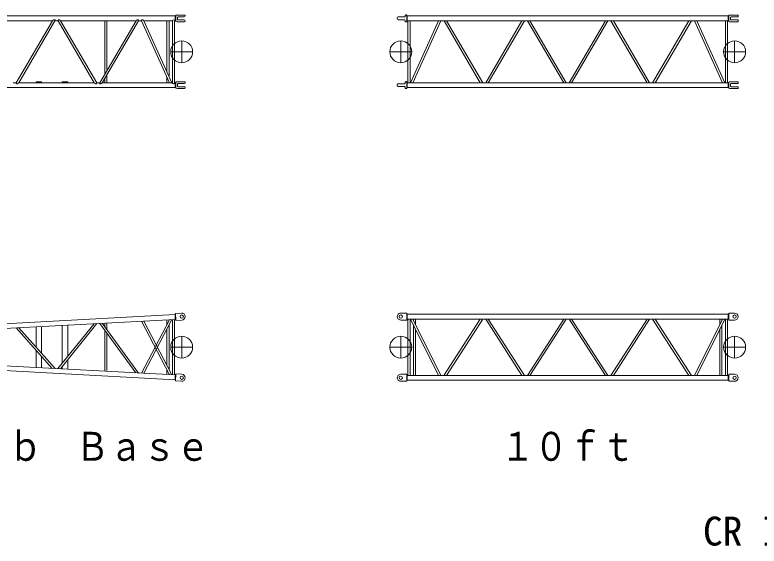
# Model space of a CAD drawing. Units: millimetres on the paper. Extents: x -420 to 420, y -297 to 297.
# Drawn here: x 53.7 to 167, y 18.7 to 99.5 of the extents above; entities that cross this region are included whole.
import ezdxf
from ezdxf.enums import TextEntityAlignment as Align

# ---------------------------------------------------------------- set-up
doc = ezdxf.new("R2010")
doc.units = ezdxf.units.MM
doc.linetypes.add('CHAIN1', pattern=[8, 5, -1, 1, -1])
doc.layers.add('0-0_0', color=7, linetype='Continuous', lineweight=18)
doc.styles.add('ＭＳ ゴシック', font='')
doc.styles.get('ＭＳ ゴシック').set_extended_font_data('MS Gothic')

msp = doc.modelspace()

# ---------------------------------------------------------------- linework, layer by layer
at = {"layer": '0-0_0'}
for p, q in [((32.267, 99.351), (78.098, 99.351)), ((47.999, 98.609), (59.447, 98.609)), ((59.447, 98.609), (53.93, 89.191)), ((59.816, 98.609), (54.299, 89.191)), ((59.816, 98.609), (60.28, 98.609)), ((65.797, 89.191), (60.28, 98.609)), ((60.649, 98.609), (72.147, 98.609)), ((66.166, 89.191), (60.649, 98.609)), ((66.63, 89.191), (72.147, 98.609)), ((66.999, 89.191), (72.516, 98.609)), ((67.406, 98.528), (67.406, 90.659)), ((67.724, 98.528), (67.724, 91.198)), ((72.516, 98.609), (72.99, 98.609)), ((77.257, 89.191), (72.99, 98.609)), ((73.34, 98.609), (77.689, 98.609)), ((77.606, 89.191), (73.34, 98.609)), ((77.174, 98.527), (77.174, 90.22)), ((77.689, 98.609), (77.689, 89.191)), ((78.007, 98.609), (78.098, 98.609)), ((78.007, 98.609), (78.007, 89.191)), ((78.098, 99.351), (78.098, 98.609)), ((78.098, 99.293), (78.198, 99.293)), ((78.098, 98.668), (78.198, 98.668)), ((78.198, 99.38), (78.198, 98.58)), ((78.465, 99.484), (78.273, 99.463)), ((78.465, 99.484), (79.548, 99.484)), ((78.465, 99.118), (78.465, 98.843)), ((78.565, 99.218), (79.498, 99.218)), ((78.565, 98.743), (79.498, 98.743)), ((79.632, 99.401), (79.632, 99.351)), ((79.632, 98.609), (79.632, 98.559)), ((111.898, 98.897), (111.898, 99.063)), ((112.032, 99.197), (112.981, 99.197)), ((112.032, 98.763), (112.981, 98.763)), ((113.109, 99.445), (113.079, 99.279)), ((113.109, 98.516), (113.079, 98.681)), ((113.191, 99.513), (113.248, 99.513)), ((113.332, 98.53), (113.332, 99.43)), ((113.415, 99.293), (113.432, 99.293)), ((113.415, 98.668), (113.432, 98.668)), ((113.432, 99.351), (162.232, 99.351)), ((113.432, 98.609), (113.432, 99.351)), ((113.432, 98.609), (162.232, 98.609)), ((113.522, 98.609), (113.522, 89.191)), ((113.841, 98.609), (113.841, 89.191)), ((113.924, 89.191), (118.19, 98.609)), ((114.273, 89.191), (118.54, 98.609)), ((119.014, 98.609), (124.53, 89.191)), ((119.383, 98.609), (124.899, 89.191)), ((125.364, 89.191), (130.88, 98.609)), ((125.733, 89.191), (131.249, 98.609)), ((131.714, 98.609), (137.23, 89.191)), ((132.083, 98.609), (137.599, 89.191)), ((138.064, 89.191), (143.58, 98.609)), ((138.433, 89.191), (143.949, 98.609)), ((144.414, 98.609), (149.93, 89.191)), ((144.783, 98.609), (150.299, 89.191)), ((150.764, 89.191), (156.28, 98.609)), ((151.133, 89.191), (156.649, 98.609)), ((157.124, 98.609), (161.39, 89.191)), ((157.473, 98.609), (161.74, 89.191)), ((161.822, 98.609), (161.822, 89.191)), ((162.141, 98.609), (162.141, 89.191)), ((162.232, 98.609), (162.232, 99.351)), ((162.232, 99.293), (162.248, 99.293)), ((162.232, 98.668), (162.248, 98.668)), ((162.332, 98.576), (162.332, 99.384)), ((162.432, 99.484), (163.765, 99.484)), ((162.598, 98.843), (162.598, 99.118)), ((162.698, 99.218), (163.765, 99.218)), ((162.698, 98.743), (163.765, 98.743)), ((163.765, 99.218), (163.765, 99.484)), ((163.765, 98.476), (163.765, 98.743)), ((76.856, 98.523), (76.856, 90.931)), ((78.465, 98.476), (78.273, 98.497)), ((78.465, 98.476), (79.548, 98.476)), ((113.191, 98.447), (113.248, 98.447)), ((162.432, 98.476), (163.765, 98.476)), ((67.406, 89.779), (67.406, 89.267)), ((67.724, 90.264), (67.724, 89.267)), ((76.856, 90), (76.856, 89.247)), ((32.267, 88.449), (78.098, 88.449)), ((53.466, 89.191), (53.93, 89.191)), ((54.299, 89.191), (65.797, 89.191)), ((56.932, 89.341), (57.765, 89.341)), ((56.932, 89.341), (56.932, 89.191)), ((57.765, 89.341), (57.765, 89.191)), ((60.932, 89.341), (61.765, 89.341)), ((60.932, 89.341), (60.932, 89.191)), ((61.765, 89.341), (61.765, 89.191)), ((66.166, 89.191), (66.63, 89.191)), ((66.999, 89.191), (77.689, 89.191)), ((77.174, 89.314), (77.174, 89.241)), ((78.007, 89.191), (78.098, 89.191)), ((78.098, 89.191), (78.098, 88.449)), ((78.098, 89.133), (78.198, 89.133)), ((78.098, 88.508), (78.198, 88.508)), ((78.198, 89.22), (78.198, 88.42)), ((78.465, 89.324), (78.273, 89.303)), ((78.465, 88.316), (78.273, 88.337)), ((78.465, 89.324), (79.548, 89.324)), ((78.465, 88.958), (78.465, 88.683)), ((78.565, 89.058), (79.498, 89.058)), ((78.565, 88.583), (79.498, 88.583)), ((79.632, 89.241), (79.632, 89.191)), ((79.632, 88.449), (79.632, 88.399)), ((111.898, 88.903), (111.898, 88.737)), ((112.032, 89.037), (112.981, 89.037)), ((112.032, 88.603), (112.981, 88.603)), ((113.109, 89.285), (113.079, 89.119)), ((113.109, 88.356), (113.079, 88.521)), ((113.191, 89.353), (113.248, 89.353)), ((113.332, 89.27), (113.332, 88.37)), ((113.415, 89.133), (113.432, 89.133)), ((113.415, 88.508), (113.432, 88.508)), ((113.432, 89.191), (113.432, 88.449)), ((113.432, 89.191), (162.232, 89.191)), ((113.432, 88.449), (162.232, 88.449)), ((162.232, 89.191), (162.232, 88.449)), ((162.232, 89.133), (162.248, 89.133)), ((162.232, 88.508), (162.248, 88.508)), ((162.332, 89.224), (162.332, 88.416)), ((162.432, 89.324), (163.765, 89.324)), ((162.598, 88.958), (162.598, 88.683)), ((162.698, 89.058), (163.765, 89.058)), ((162.698, 88.583), (163.765, 88.583)), ((163.765, 89.324), (163.765, 89.058)), ((163.765, 88.583), (163.765, 88.316)), ((78.465, 88.316), (79.548, 88.316)), ((113.191, 88.287), (113.248, 88.287)), ((162.432, 88.316), (163.765, 88.316)), ((78.08, 53.917), (32.264, 51.439)), ((78.12, 53.176), (78.08, 53.917)), ((78.183, 53.864), (78.083, 53.859)), ((78.216, 53.24), (78.117, 53.234)), ((79.069, 54.133), (78.171, 54.084)), ((78.228, 53.019), (78.171, 54.084)), ((112.432, 54.134), (113.332, 54.134)), ((113.332, 54.134), (113.332, 53.067)), ((113.332, 53.913), (113.432, 53.913)), ((113.332, 53.288), (113.432, 53.288)), ((113.432, 53.971), (162.232, 53.971)), ((113.522, 53.23), (113.522, 44.658)), ((113.841, 53.23), (113.841, 44.658)), ((113.92, 53.23), (118.187, 44.658)), ((114.276, 53.23), (118.543, 44.658)), ((114.356, 53.23), (114.356, 53.07)), ((114.674, 53.23), (114.674, 52.43)), ((119.009, 44.658), (124.526, 53.23)), ((119.388, 44.658), (124.904, 53.23)), ((125.359, 53.23), (130.876, 44.658)), ((125.738, 53.23), (131.254, 44.658)), ((137.226, 53.23), (131.709, 44.658)), ((137.604, 53.23), (132.088, 44.658)), ((138.059, 53.23), (143.576, 44.658)), ((138.438, 53.23), (143.954, 44.658)), ((144.409, 44.658), (149.926, 53.23)), ((144.788, 44.658), (150.304, 53.23)), ((150.759, 53.23), (156.276, 44.658)), ((151.138, 53.23), (156.654, 44.658)), ((157.12, 44.658), (161.387, 53.23)), ((157.476, 44.658), (161.743, 53.23)), ((160.989, 53.23), (160.989, 52.43)), ((161.307, 53.23), (161.307, 53.07)), ((161.822, 53.23), (161.822, 44.658)), ((162.141, 53.23), (162.141, 44.658)), ((162.232, 53.971), (162.232, 53.23)), ((162.332, 53.913), (162.232, 53.913)), ((162.332, 53.288), (162.232, 53.288)), ((162.332, 53.067), (162.332, 54.134)), ((163.232, 54.134), (162.332, 54.134)), ((78.12, 53.176), (32.176, 50.691)), ((65.768, 52.508), (60.269, 45.677)), ((66.195, 52.531), (60.661, 45.656)), ((60.932, 52.247), (60.932, 46.5)), ((61.765, 52.292), (61.765, 47.535)), ((66.625, 52.555), (72.126, 45.036)), ((67.005, 52.575), (72.537, 45.013)), ((67.406, 52.518), (67.406, 52.142)), ((67.724, 52.539), (67.724, 51.734)), ((72.99, 44.989), (77.247, 53.129)), ((77.247, 44.759), (72.99, 52.899)), ((73.34, 44.97), (77.616, 53.149)), ((77.616, 44.739), (73.34, 52.918)), ((76.856, 53.108), (76.856, 52.381)), ((77.174, 53.125), (77.174, 52.99)), ((77.174, 52.303), (77.174, 45.585)), ((77.689, 53.153), (77.689, 44.735)), ((78.007, 53.17), (78.007, 44.718)), ((79.127, 53.068), (78.228, 53.019)), ((112.432, 53.067), (113.332, 53.067)), ((114.356, 52.355), (114.356, 44.658)), ((161.307, 52.355), (161.307, 44.658)), ((163.232, 53.067), (162.332, 53.067)), ((59.407, 45.724), (53.911, 51.867)), ((59.856, 45.699), (54.319, 51.889)), ((56.932, 52.03), (56.932, 48.968)), ((57.765, 52.075), (57.765, 48.037)), ((67.406, 51.35), (67.406, 45.398)), ((76.856, 51.694), (76.856, 46.193)), ((114.674, 51.716), (114.674, 44.658)), ((160.989, 51.716), (160.989, 44.658)), ((67.724, 50.929), (67.724, 45.381)), ((56.932, 48.491), (56.932, 45.857)), ((32.176, 47.196), (78.12, 44.711)), ((32.264, 46.449), (78.08, 43.971)), ((57.765, 47.559), (57.765, 45.812)), ((61.765, 47.028), (61.765, 45.596)), ((60.932, 45.992), (60.932, 45.641)), ((76.856, 45.506), (76.856, 44.78)), ((77.174, 44.898), (77.174, 44.763)), ((78.08, 43.971), (78.12, 44.711)), ((78.117, 44.653), (78.216, 44.648)), ((112.432, 44.821), (113.332, 44.821)), ((113.332, 44.821), (113.332, 43.754)), ((113.332, 44.6), (113.432, 44.6)), ((113.432, 44.658), (113.432, 43.916)), ((162.332, 44.6), (162.232, 44.6)), ((162.332, 43.754), (162.332, 44.821)), ((163.232, 44.821), (162.332, 44.821)), ((78.083, 44.029), (78.183, 44.024)), ((78.171, 43.803), (79.069, 43.755)), ((112.432, 43.754), (113.332, 43.754)), ((113.332, 43.975), (113.432, 43.975)), ((113.432, 43.916), (162.232, 43.916)), ((162.332, 43.975), (162.232, 43.975)), ((163.232, 43.754), (162.332, 43.754))]:
    msp.add_line(p, q, dxfattribs=at)
at = {"layer": '0-0_0', "color": 3, "linetype": 'CHAIN1'}
for p, q in [((79.098, 95.567), (79.098, 92.233)), ((112.432, 95.567), (112.432, 92.233)), ((163.232, 95.567), (163.232, 92.233)), ((77.432, 93.9), (80.765, 93.9)), ((110.765, 93.9), (114.098, 93.9)), ((161.565, 93.9), (164.898, 93.9)), ((79.098, 50.611), (79.098, 47.277)), ((112.432, 50.611), (112.432, 47.277)), ((163.232, 50.611), (163.232, 47.277)), ((77.432, 48.944), (80.765, 48.944)), ((110.765, 48.944), (114.098, 48.944)), ((161.565, 48.944), (164.898, 48.944))]:
    msp.add_line(p, q, dxfattribs=at)
at = {"layer": '0-0_0'}
for points in [[(113.432, 53.971), (113.432, 53.23), (162.232, 53.23)], [(78.171, 43.803), (78.228, 44.868), (79.127, 44.82)], [(113.432, 44.658), (162.232, 44.658), (162.232, 43.916)]]:
    msp.add_lwpolyline(points, dxfattribs=at)
for centre, radius in [((79.098, 93.9), 1.667), ((112.432, 93.9), 1.667), ((163.232, 93.9), 1.667), ((79.098, 53.601), 0.258), ((112.432, 53.601), 0.258), ((163.232, 53.601), 0.258), ((79.098, 48.944), 1.667), ((112.432, 48.944), 1.667), ((163.232, 48.944), 1.667), ((79.098, 44.287), 0.258), ((112.432, 44.287), 0.258), ((163.232, 44.287), 0.258)]:
    msp.add_circle(centre, radius, dxfattribs=at)
for centre, radius, start, end in [((59.616, 98.514), 0.193, 139.38764, 150.63764), ((59.635, 98.513), 0.209, 131.23497, 142.48497), ((59.653, 98.516), 0.22, 124.06846, 135.31846), ((59.671, 98.522), 0.226, 117.43765, 128.68765), ((59.687, 98.531), 0.226, 110.97544, 122.22544), ((59.702, 98.543), 0.22, 104.34138, 115.59138), ((59.713, 98.558), 0.209, 97.16786, 108.41786), ((59.722, 98.575), 0.193, 89.00336, 100.25336), ((59.726, 98.593), 0.175, 79.2551, 90.5051), ((59.728, 98.612), 0.156, 67.17419, 78.42419), ((59.725, 98.631), 0.14, 52.0476, 63.2976), ((59.719, 98.649), 0.131, 33.89658, 45.14658), ((59.666, 98.699), 0.175, 329.1177, 340.3677), ((59.71, 98.665), 0.131, 14.3964, 25.6464), ((59.682, 98.691), 0.157, 341.17293, 352.42293), ((59.697, 98.679), 0.141, 356.26896, 7.51896), ((60.399, 98.679), 0.141, 172.47927, 183.72927), ((60.414, 98.691), 0.157, 187.57477, 198.82477), ((60.387, 98.665), 0.131, 154.35225, 165.60225), ((60.431, 98.699), 0.175, 199.62955, 210.87955), ((60.377, 98.649), 0.131, 134.85207, 146.10207), ((60.371, 98.631), 0.14, 116.70064, 127.95064), ((60.369, 98.612), 0.156, 101.57351, 112.82351), ((60.37, 98.593), 0.175, 89.49215, 100.74215), ((60.375, 98.575), 0.193, 79.74358, 90.99358), ((60.383, 98.558), 0.209, 71.57886, 82.82886), ((60.395, 98.543), 0.22, 64.40522, 75.65522), ((60.409, 98.531), 0.226, 57.77111, 69.02111), ((60.425, 98.522), 0.226, 51.3089, 62.5589), ((60.443, 98.516), 0.22, 44.67815, 55.92815), ((60.462, 98.513), 0.209, 37.51176, 48.76176), ((60.481, 98.514), 0.193, 29.35929, 40.60929), ((72.316, 98.514), 0.193, 139.38926, 150.63926), ((72.334, 98.513), 0.209, 131.23065, 142.48065), ((72.353, 98.516), 0.22, 124.06062, 135.31062), ((72.371, 98.522), 0.226, 117.42818, 128.67818), ((72.387, 98.531), 0.226, 110.96597, 122.21597), ((72.402, 98.543), 0.22, 104.33355, 115.58355), ((72.413, 98.558), 0.209, 97.16356, 108.41356), ((72.421, 98.575), 0.193, 89.00501, 100.25501), ((72.426, 98.593), 0.175, 79.2659, 90.5159), ((72.428, 98.612), 0.156, 67.19791, 78.44791), ((72.425, 98.631), 0.141, 52.08667, 63.33667), ((72.419, 98.649), 0.131, 33.94749, 45.19749), ((72.366, 98.699), 0.175, 329.12846, 340.37846), ((72.41, 98.665), 0.131, 14.44728, 25.69728), ((72.383, 98.691), 0.156, 341.19659, 352.44659), ((72.398, 98.679), 0.141, 356.30797, 7.55797), ((73.117, 98.665), 0.141, 166.63098, 177.88135), ((73.129, 98.673), 0.153, 181.14963, 192.40001), ((73.107, 98.654), 0.135, 150.08185, 161.33223), ((73.142, 98.679), 0.167, 193.38847, 204.63884), ((73.099, 98.642), 0.135, 132.7128, 143.96318), ((73.094, 98.629), 0.142, 116.24202, 127.4924), ((73.092, 98.615), 0.154, 101.83517, 113.08555), ((73.092, 98.6), 0.168, 89.7007, 100.95107), ((73.095, 98.586), 0.182, 79.47085, 90.72122), ((73.101, 98.573), 0.194, 70.62839, 81.87876), ((73.109, 98.561), 0.203, 62.69574, 73.94611), ((73.12, 98.551), 0.207, 55.27008, 66.52045), ((73.132, 98.544), 0.207, 48.00199, 59.25236), ((73.145, 98.538), 0.202, 40.55991, 51.81029), ((73.16, 98.536), 0.194, 32.5926, 43.84297), ((73.174, 98.536), 0.181, 23.69384, 34.94421), ((77.848, 98.609), 0.159, 0, 179.99996), ((78.282, 99.38), 0.0833, 96.24288, 179.99996), ((78.282, 98.58), 0.0833, 179.99998, 263.75712), ((78.565, 99.118), 0.1, 89.99998, 179.99996), ((78.565, 98.843), 0.1, 179.99998, 270.00002), ((79.498, 99.351), 0.133, 270.00002, 0), ((79.498, 98.609), 0.133, 0, 89.99998), ((79.548, 99.401), 0.0833, 0, 89.99998), ((79.548, 98.559), 0.0833, 270.00002, 0), ((112.032, 99.063), 0.133, 90, 180), ((112.032, 98.897), 0.133, 180, 270), ((112.981, 99.297), 0.1, 270, 350), ((112.981, 98.663), 0.1, 10, 90), ((113.191, 99.43), 0.0833, 90, 170), ((113.248, 99.43), 0.0833, 0, 90), ((113.248, 98.53), 0.0833, 270, 0), ((113.415, 99.376), 0.0833, 180, 270), ((113.415, 98.584), 0.0833, 90, 180), ((162.248, 99.376), 0.0833, 270, 0), ((162.248, 98.584), 0.0833, 0, 90), ((162.432, 99.384), 0.1, 90, 180), ((162.432, 98.576), 0.1, 180, 270), ((162.698, 99.118), 0.1, 90, 180), ((162.698, 98.843), 0.1, 180, 270), ((113.191, 98.53), 0.0833, 190, 270), ((54.049, 89.121), 0.141, 176.30248, 187.55248), ((54.064, 89.109), 0.156, 161.19124, 172.44124), ((54.037, 89.135), 0.131, 194.44167, 205.69167), ((54.081, 89.101), 0.175, 149.12324, 160.37324), ((54.027, 89.152), 0.131, 213.94188, 225.19188), ((54.021, 89.169), 0.141, 232.08118, 243.33118), ((54.019, 89.188), 0.156, 247.19256, 258.44256), ((54.02, 89.207), 0.175, 259.26068, 270.51068), ((54.025, 89.225), 0.193, 268.99987, 280.24987), ((54.033, 89.242), 0.209, 277.15848, 288.40848), ((54.045, 89.257), 0.22, 284.32851, 295.57851), ((54.059, 89.269), 0.226, 290.96095, 302.21095), ((54.076, 89.279), 0.226, 297.42316, 308.67316), ((54.093, 89.285), 0.22, 304.05558, 315.30558), ((54.112, 89.287), 0.209, 311.22558, 322.47558), ((54.131, 89.286), 0.193, 319.38413, 330.63413), ((65.966, 89.286), 0.193, 209.3642, 220.6142), ((65.984, 89.287), 0.209, 217.5228, 228.7728), ((66.003, 89.285), 0.22, 224.69282, 235.94282), ((66.021, 89.279), 0.226, 231.32525, 242.57525), ((66.037, 89.269), 0.226, 237.78747, 249.03747), ((66.052, 89.257), 0.22, 244.4199, 255.6699), ((66.063, 89.242), 0.209, 251.58991, 262.83991), ((66.071, 89.225), 0.193, 259.74849, 270.99849), ((66.076, 89.207), 0.175, 269.48763, 280.73763), ((66.078, 89.188), 0.156, 281.55567, 292.80567), ((66.075, 89.169), 0.141, 296.66696, 307.91696), ((66.069, 89.152), 0.131, 314.80618, 326.05618), ((66.016, 89.101), 0.175, 19.62504, 30.87504), ((66.06, 89.135), 0.131, 334.30639, 345.55639), ((66.033, 89.109), 0.156, 7.55696, 18.80696), ((66.048, 89.121), 0.141, 352.44564, 3.69564), ((66.749, 89.121), 0.141, 176.30797, 187.55797), ((66.764, 89.109), 0.156, 161.19659, 172.44659), ((66.737, 89.135), 0.131, 194.44728, 205.69728), ((66.781, 89.101), 0.175, 149.12846, 160.37846), ((66.727, 89.152), 0.131, 213.94749, 225.19749), ((66.721, 89.169), 0.141, 232.08667, 243.33667), ((66.719, 89.188), 0.156, 247.19791, 258.44791), ((66.72, 89.207), 0.175, 259.2659, 270.5159), ((66.725, 89.225), 0.193, 269.00501, 280.25501), ((66.733, 89.242), 0.209, 277.16356, 288.41356), ((66.745, 89.257), 0.22, 284.33355, 295.58355), ((66.759, 89.269), 0.226, 290.96597, 302.21597), ((66.776, 89.279), 0.226, 297.42818, 308.67818), ((66.793, 89.285), 0.22, 304.06062, 315.31062), ((66.812, 89.287), 0.209, 311.23065, 322.48065), ((66.831, 89.286), 0.193, 319.38926, 330.63926), ((77.848, 89.191), 0.159, 179.99998, 0), ((78.282, 89.22), 0.0833, 96.24288, 179.99996), ((78.282, 88.42), 0.0833, 179.99998, 263.75712), ((78.565, 88.958), 0.1, 89.99998, 179.99996), ((78.565, 88.683), 0.1, 179.99998, 270.00002), ((79.498, 89.191), 0.133, 270.00002, 0), ((79.498, 88.449), 0.133, 0, 89.99998), ((79.548, 89.241), 0.0833, 0, 89.99998), ((79.548, 88.399), 0.0833, 270.00002, 0), ((112.032, 88.903), 0.133, 90, 180), ((112.032, 88.737), 0.133, 180, 270), ((112.981, 89.137), 0.1, 270, 350), ((112.981, 88.503), 0.1, 10, 90), ((113.191, 89.27), 0.0833, 90, 170), ((113.191, 88.37), 0.0833, 190, 270), ((113.248, 89.27), 0.0833, 0, 90), ((113.248, 88.37), 0.0833, 270, 0), ((113.415, 89.216), 0.0833, 180, 270), ((113.415, 88.424), 0.0833, 90, 180), ((162.248, 89.216), 0.0833, 270, 0), ((162.248, 88.424), 0.0833, 0, 90), ((162.432, 89.224), 0.1, 90, 180), ((162.432, 88.416), 0.1, 180, 270), ((162.698, 88.958), 0.1, 90, 180), ((162.698, 88.683), 0.1, 180, 270), ((79.098, 53.601), 0.533, 273.24441, 92.94724), ((112.432, 53.601), 0.533, 90, 270.35827), ((163.232, 53.601), 0.533, 270.14859, 89.85141), ((79.098, 44.287), 0.533, 267.05276, 86.75559), ((112.432, 44.287), 0.533, 90, 270.35827), ((163.232, 44.287), 0.533, 270.14859, 89.85141)]:
    msp.add_arc(centre, radius, start, end, dxfattribs=at)

# ---------------------------------------------------------------- texts
at = {"layer": '0-0_0', "style": 'ＭＳ ゴシック', "width": 0.85}
for s, p in [('ＣＲ\u3000Ｊｉｂ\u3000Ｂａｓｅ', (27.249, 30.335)), ('１０ｆｔ', (127.649, 30.335))]:
    msp.add_text(s, height=4.399, dxfattribs=at).set_placement(p, align=Align.BOTTOM_LEFT)
at = {"layer": '0-0_0', "style": 'ＭＳ ゴシック'}
msp.add_text('CR Insert Jib', height=4.399, dxfattribs=at).set_placement((158.412, 17.434), align=Align.BOTTOM_LEFT)

doc.saveas('drawing.dxf')
